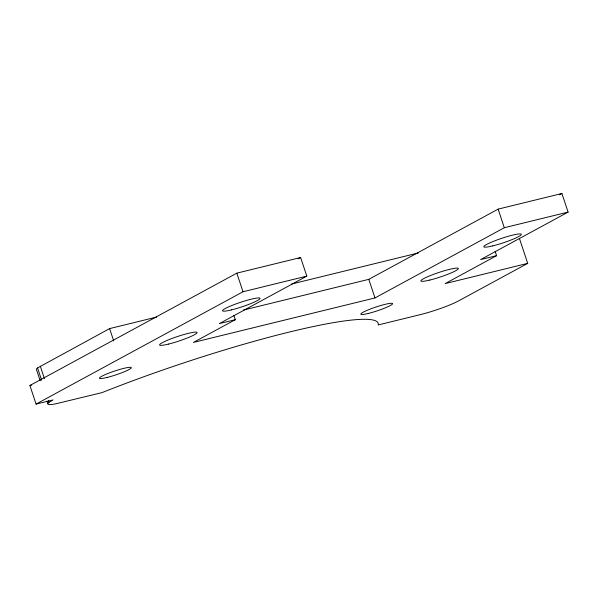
<?xml version="1.0" encoding="UTF-8"?>
<svg xmlns="http://www.w3.org/2000/svg" width="598" height="598" viewBox="0 0 598 598"><rect width="100%" height="100%" fill="white"/><g stroke="black" fill="none" stroke-linecap="round" stroke-linejoin="round"><path stroke-width="0.9" d="M40.186 380.769L36.373 369.302A29.698 3.566 -18.4 0 1 37.547 367.949L109.613 328.601L156.706 317.06M48.408 400.585L48.991 402.349L53.013 399.95L36.089 404.091L29.9 385.501L236.83 273.151L300.615 257.521L306.804 276.119L219.354 323.593L235.306 319.691L233.833 315.258M298.163 258.852L300.615 257.521M36.089 404.091L243.012 291.749L306.804 276.119M235.306 319.691L193.423 342.422L374.983 297.939L504.308 227.726L568.1 212.096L561.911 193.498L498.127 209.128L368.802 279.341L243.244 310.108M559.459 194.828L561.911 193.498M568.1 212.096L480.65 259.569L496.602 255.667L495.129 251.235M496.602 255.667L445.166 283.594L527.713 263.367L519.498 238.669M527.713 263.367L458.741 300.816A29.608 3.558 -18.4 0 1 420.035 314.698L378.213 324.946A197.4 23.718 -18.4 0 0 101.996 392.624L55.472 403.889A29.698 3.566 -18.4 0 1 48.991 402.349M291.66 283.998L418.458 252.932M29.9 385.501L31.679 385.06M498.127 209.128L504.308 227.726M368.802 279.341L374.983 297.939M236.83 273.151L243.012 291.749M109.613 328.601L113.702 340.897M40.313 366.23L44.424 378.579M37.547 367.949L41.658 380.298M46.936 401.064L47.81 403.71M106.99 377.473A16.781 2.018 -18.4 0 0 131.298 367.777A16.781 2.018 -18.4 0 0 107.819 373.526A16.781 2.018 -18.4 0 0 106.99 377.473M368.293 313.449A16.781 2.018 -18.4 0 0 392.594 303.754A16.781 2.018 -18.4 0 0 369.116 309.51A16.781 2.018 -18.4 0 0 368.293 313.449M231.448 309.906A19.741 2.37 -18.4 0 0 260.04 298.499A19.741 2.37 -18.4 0 0 232.413 305.264A19.741 2.37 -18.4 0 0 231.448 309.906M168.479 344.089A19.741 2.37 -18.4 0 0 197.071 332.682A19.741 2.37 -18.4 0 0 169.451 339.447A19.741 2.37 -18.4 0 0 168.479 344.089M429.775 280.066A19.741 2.37 -18.4 0 0 458.367 268.659A19.741 2.37 -18.4 0 0 430.747 275.424A19.741 2.37 -18.4 0 0 429.775 280.066M492.745 245.883A19.741 2.37 -18.4 0 0 521.336 234.476A19.741 2.37 -18.4 0 0 493.709 241.241A19.741 2.37 -18.4 0 0 492.745 245.883"/></g></svg>
